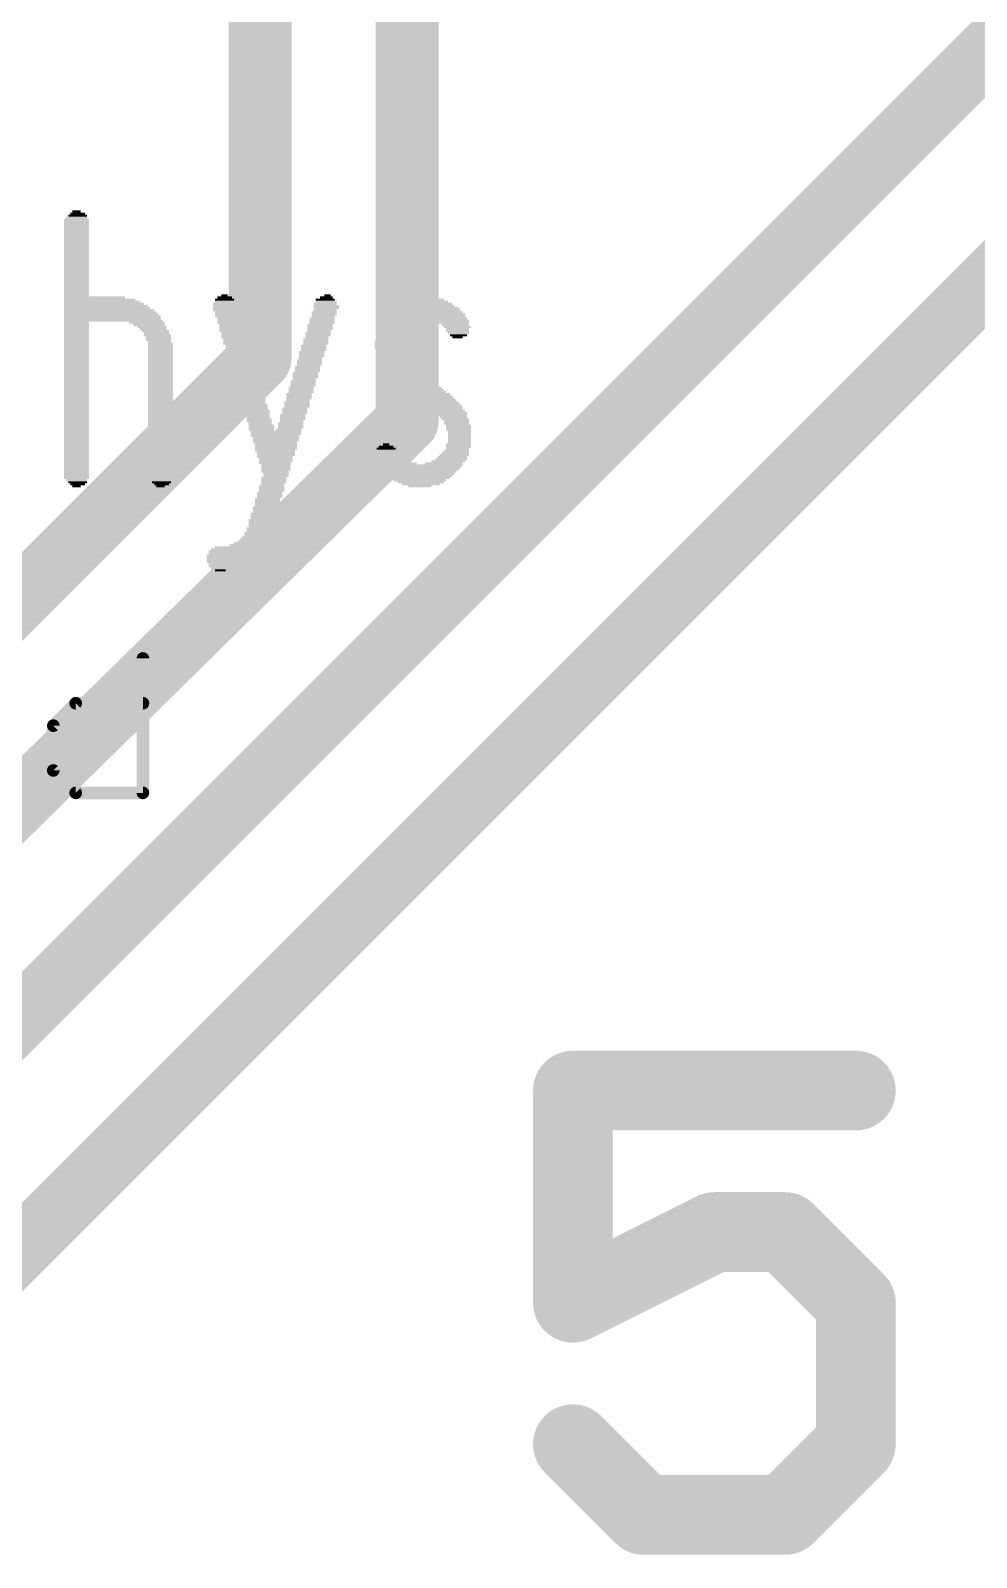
# Model space of a CAD drawing. Extents: x 0 to 124, y 0 to 91.
# Drawn here: x 29.99 to 41.43, y 47.47 to 65.94 of the extents above; entities that cross this region are included whole.
import ezdxf

# ---------------------------------------------------------------- set-up
doc = ezdxf.new("R2010")
doc.units = 0
for name, color, linetype in [('1', 14, 'CONTINUOUS'), ('25', 251, 'CONTINUOUS'), ('51', 4, 'CONTINUOUS')]:
    doc.layers.add(name, color=color, linetype=linetype)

# ---------------------------------------------------------------- blocks, each defined once
blk = doc.blocks.new('RECT')
blk.add_solid([(-0.5, -0.5), (0.5, -0.5), (-0.5, 0.5), (0.5, 0.5)])

msp = doc.modelspace()

# ---------------------------------------------------------------- linework, layer by layer
at = {"layer": '1', "const_width": 0.762}
for points in [[(32.766, 74.295), (32.766, 61.976)], [(47.498, 71.628), (21.336, 45.466)], [(34.544, 69.596), (34.544, 61.214)], [(44.196, 65.532), (23.368, 44.704)], [(32.766, 61.976), (17.78, 46.99)], [(34.544, 61.214), (19.558, 46.482)]]:
    msp.add_lwpolyline(points, dxfattribs=at)
at = {"layer": '1', "const_width": 0.381}
for points in [[(32.9007, 61.8413, 1), (32.6313, 62.1107)], [(32.5755, 61.976, 1), (32.9565, 61.976)], [(34.6775, 61.0781, 1), (34.4105, 61.3499)], [(34.3535, 61.214, 1), (34.7345, 61.214)]]:
    msp.add_lwpolyline(points, format="xyb", dxfattribs=at)
at = {"layer": '51'}
for points, const_width in [([(31.3465, 58.3452), (31.3465, 56.7182)], 0.1524), ([(30.2619, 57.5317), (30.533, 57.8029)], 0.1524), ([(30.533, 57.8029), (31.3465, 57.8029)], 0.1524), ([(30.2619, 56.9894), (30.2619, 57.5317)], 0.1524), ([(30.533, 56.7182), (30.2619, 56.9894)], 0.1524), ([(31.3465, 56.7182), (30.533, 56.7182)], 0.1524), ([(39.9741, 53.1158), (36.5506, 53.1158)], 0.9652), ([(36.5506, 53.1158), (36.5506, 50.5482)], 0.9652), ([(36.5506, 50.5482), (38.2623, 51.4041)], 0.9652), ([(38.2623, 51.4041), (39.1182, 51.4041)], 0.9652), ([(39.1182, 51.4041), (39.9741, 50.5482)], 0.9652), ([(39.9741, 50.5482), (39.9741, 48.8365)], 0.9652), ([(37.4065, 47.9806), (36.5506, 48.8365)], 0.9652), ([(39.9741, 48.8365), (39.1182, 47.9806)], 0.9652), ([(39.1182, 47.9806), (37.4065, 47.9806)], 0.9652)]:
    msp.add_lwpolyline(points, dxfattribs=dict(at, const_width=const_width))
for points, const_width in [([(31.3846, 58.3452, 1), (31.3084, 58.3452)], 0.0762), ([(30.533, 57.841, 1), (30.533, 57.7648)], 0.0762), ([(30.56, 57.7759, 1), (30.5061, 57.8298)], 0.0762), ([(31.3465, 57.7648, 1), (31.3465, 57.841)], 0.0762), ([(30.3, 57.5317, 1), (30.2238, 57.5317)], 0.0762), ([(30.2349, 57.5586, 1), (30.2888, 57.5048)], 0.0762), ([(30.2888, 57.0163, 1), (30.2349, 56.9624)], 0.0762), ([(30.2238, 56.9894, 1), (30.3, 56.9894)], 0.0762), ([(30.533, 56.7563, 1), (30.533, 56.6801)], 0.0762), ([(30.5061, 56.6913, 1), (30.56, 56.7451)], 0.0762), ([(31.3084, 56.7182, 1), (31.3846, 56.7182)], 0.0762), ([(31.3465, 56.6801, 1), (31.3465, 56.7563)], 0.0762), ([(36.5506, 53.3571, 1), (36.5506, 52.8745)], 0.4826), ([(36.7919, 53.1158, 1), (36.3093, 53.1158)], 0.4826), ([(39.9741, 52.8745, 1), (39.9741, 53.3571)], 0.4826), ([(38.2623, 51.6454, 1), (38.2623, 51.1628)], 0.4826), ([(38.3702, 51.1882, 1), (38.1544, 51.6199)], 0.4826), ([(39.2888, 51.5747, 1), (38.9476, 51.2334)], 0.4826), ([(39.1182, 51.1628, 1), (39.1182, 51.6454)], 0.4826), ([(36.4427, 50.764, 1), (36.6585, 50.3324)], 0.4826), ([(40.2154, 50.5482, 1), (39.7328, 50.5482)], 0.4826), ([(39.8034, 50.3776, 1), (40.1447, 50.7188)], 0.4826), ([(36.3093, 50.5482, 1), (36.7919, 50.5482)], 0.4826), ([(36.7212, 49.0071, 1), (36.38, 48.6658)], 0.4826), ([(40.1447, 48.6658, 1), (39.8034, 49.0071)], 0.4826), ([(39.7328, 48.8365, 1), (40.2154, 48.8365)], 0.4826), ([(37.4065, 48.2219, 1), (37.4065, 47.7393)], 0.4826), ([(39.1182, 47.7393, 1), (39.1182, 48.2219)], 0.4826), ([(37.2358, 47.81, 1), (37.5771, 48.1512)], 0.4826), ([(38.9476, 48.1512, 1), (39.2888, 47.81)], 0.4826)]:
    msp.add_lwpolyline(points, format="xyb", dxfattribs=dict(at, const_width=const_width))

# ---------------------------------------------------------------- block references
at = {"layer": '25', "yscale": 0.0254}
for p, xscale in [((30.5435, 63.754), 0.1016), ((30.5435, 63.6524), 0.3048), ((30.5435, 63.627), 0.3048), ((30.5435, 63.6016), 0.3048), ((30.5435, 63.5762), 0.3048), ((30.5435, 63.5508), 0.3048), ((30.5435, 63.6778), 0.254), ((30.5562, 63.7032), 0.2286), ((30.5562, 63.7286), 0.1778), ((30.5435, 63.5254), 0.3048), ((30.5435, 63.5), 0.3048), ((30.5435, 63.4746), 0.3048), ((30.5435, 63.4492), 0.3048), ((30.5435, 63.4238), 0.3048), ((30.5435, 63.3984), 0.3048), ((30.5435, 63.373), 0.3048), ((30.5435, 63.3476), 0.3048), ((30.5435, 63.3222), 0.3048), ((30.5435, 63.2968), 0.3048), ((30.5435, 63.2714), 0.3048), ((30.5435, 63.246), 0.3048), ((30.5435, 63.2206), 0.3048), ((30.5435, 63.1952), 0.3048), ((30.5435, 63.1698), 0.3048), ((30.5435, 63.1444), 0.3048), ((30.5435, 63.119), 0.3048), ((30.5435, 63.0936), 0.3048), ((30.5435, 63.0682), 0.3048), ((30.5435, 63.0428), 0.3048), ((30.5435, 63.0174), 0.3048), ((30.5435, 62.992), 0.3048), ((30.5435, 62.9666), 0.3048), ((30.5435, 62.9412), 0.3048), ((30.5435, 62.9158), 0.3048), ((30.5435, 62.8904), 0.3048), ((30.5435, 62.865), 0.3048), ((30.5435, 62.8396), 0.3048), ((30.5435, 62.8142), 0.3048), ((30.5435, 62.7888), 0.3048), ((30.5435, 62.7634), 0.3048), ((30.5435, 62.738), 0.3048), ((30.7594, 62.7126), 0.7366), ((30.8229, 62.6872), 0.8636), ((30.8483, 62.6618), 0.9144), ((30.8737, 62.6364), 0.9652), ((32.3342, 62.6364), 0.2794), ((32.3342, 62.6872), 0.2286), ((32.3469, 62.6618), 0.254), ((32.3342, 62.7126), 0.1778), ((32.3342, 62.738), 0.0762), ((33.5534, 62.6364), 0.2794), ((33.5534, 62.6872), 0.2286), ((33.5661, 62.6618), 0.254), ((33.5661, 62.7126), 0.1524), ((33.5788, 62.738), 0.0762), ((34.7599, 62.6364), 0.6604), ((34.7599, 62.6618), 0.5588), ((34.7599, 62.6872), 0.4572), ((34.7599, 62.7126), 0.3048), ((30.8991, 62.611), 1.016), ((30.9118, 62.5856), 1.0414), ((30.9372, 62.5602), 1.0922), ((30.9499, 62.5348), 1.1176), ((30.9626, 62.5094), 1.143), ((30.9753, 62.484), 1.1684), ((30.9753, 62.4586), 1.1684), ((32.3469, 62.611), 0.3048), ((32.3469, 62.5856), 0.3048), ((32.3469, 62.5602), 0.3048), ((32.3723, 62.5348), 0.3048), ((32.3723, 62.5094), 0.3048), ((32.3723, 62.484), 0.3048), ((32.385, 62.4586), 0.2794), ((33.5153, 62.4586), 0.3048), ((33.5407, 62.5348), 0.3048), ((33.5407, 62.5094), 0.3048), ((33.528, 62.484), 0.2794), ((33.5661, 62.611), 0.3048), ((33.5661, 62.5856), 0.3048), ((33.5534, 62.5602), 0.2794), ((34.7599, 62.4586), 1.016), ((34.7599, 62.484), 0.9652), ((34.7726, 62.5094), 0.9398), ((34.7726, 62.5348), 0.889), ((34.7726, 62.5602), 0.8382), ((34.7726, 62.5856), 0.7874), ((34.7599, 62.611), 0.7112), ((30.988, 62.4332), 1.1938), ((30.5435, 62.4078), 0.3048), ((30.5435, 62.3824), 0.3048), ((30.5435, 62.357), 0.3048), ((30.5435, 62.3316), 0.3048), ((30.5435, 62.3062), 0.3048), ((30.5435, 62.2808), 0.3048), ((31.3944, 62.4078), 0.4318), ((31.4198, 62.3824), 0.381), ((31.4579, 62.357), 0.3556), ((31.4706, 62.3316), 0.3302), ((31.496, 62.3062), 0.3302), ((31.5087, 62.2808), 0.3048), ((32.3977, 62.4332), 0.3048), ((32.3977, 62.4078), 0.3048), ((32.4104, 62.3824), 0.2794), ((32.4231, 62.357), 0.3048), ((32.4231, 62.3316), 0.3048), ((32.4231, 62.3062), 0.3048), ((32.4485, 62.2808), 0.3048), ((33.4645, 62.2808), 0.3048), ((33.4899, 62.3824), 0.3048), ((33.4899, 62.357), 0.3048), ((33.4899, 62.3316), 0.3048), ((33.4772, 62.3062), 0.2794), ((33.5153, 62.4332), 0.3048), ((33.5153, 62.4078), 0.3048), ((34.3408, 62.3062), 0.3302), ((34.3281, 62.2808), 0.3048), ((34.3789, 62.357), 0.3556), ((34.3662, 62.3316), 0.3302), ((34.417, 62.4078), 0.381), ((34.4043, 62.3824), 0.3556), ((34.4678, 62.4332), 0.4318), ((35.0647, 62.4332), 0.4572), ((35.1028, 62.4078), 0.381), ((35.1282, 62.3824), 0.3302), ((35.1536, 62.357), 0.3302), ((35.1536, 62.3316), 0.2794), ((35.1536, 62.3062), 0.2794), ((35.1663, 62.2808), 0.254), ((30.5435, 62.2554), 0.3048), ((30.5435, 62.23), 0.3048), ((30.5435, 62.2046), 0.3048), ((30.5435, 62.1792), 0.3048), ((30.5435, 62.1538), 0.3048), ((30.5435, 62.1284), 0.3048), ((30.5435, 62.103), 0.3048), ((30.5435, 62.0776), 0.3048), ((31.5214, 62.2554), 0.3302), ((31.5341, 62.23), 0.3048), ((31.5341, 62.2046), 0.3048), ((31.5468, 62.1792), 0.2794), ((31.5595, 62.1538), 0.3048), ((31.5595, 62.1284), 0.3048), ((31.5595, 62.103), 0.3048), ((31.5595, 62.0776), 0.3048), ((32.4485, 62.2554), 0.3048), ((32.4485, 62.23), 0.3048), ((32.4612, 62.2046), 0.2794), ((32.4739, 62.1792), 0.3048), ((32.4739, 62.1538), 0.3048), ((32.4866, 62.1284), 0.2794), ((32.4993, 62.103), 0.3048), ((32.4993, 62.0776), 0.3048), ((33.4137, 62.1284), 0.3048), ((33.4137, 62.103), 0.3048), ((33.4137, 62.0776), 0.3048), ((33.4391, 62.2046), 0.3048), ((33.4391, 62.1792), 0.3048), ((33.4391, 62.1538), 0.3048), ((33.4645, 62.2554), 0.3048), ((33.4518, 62.23), 0.2794), ((34.3027, 62.1792), 0.3048), ((34.3027, 62.1538), 0.3048), ((34.3027, 62.1284), 0.3048), ((34.3027, 62.103), 0.3048), ((34.3281, 62.2554), 0.3048), ((34.3154, 62.23), 0.2794), ((34.3154, 62.2046), 0.2794), ((34.3154, 62.0776), 0.2794), ((35.1663, 62.2554), 0.2032), ((35.1536, 62.23), 0.127), ((30.5435, 62.0522), 0.3048), ((30.5435, 62.0268), 0.3048), ((30.5435, 62.0014), 0.3048), ((30.5435, 61.976), 0.3048), ((30.5435, 61.9506), 0.3048), ((30.5435, 61.9252), 0.3048), ((30.5435, 61.8998), 0.3048), ((31.5595, 62.0522), 0.3048), ((31.5595, 62.0268), 0.3048), ((31.5595, 62.0014), 0.3048), ((31.5595, 61.976), 0.3048), ((31.5595, 61.9506), 0.3048), ((31.5595, 61.9252), 0.3048), ((31.5595, 61.8998), 0.3048), ((32.4993, 62.0522), 0.3048), ((32.5247, 62.0268), 0.3048), ((32.5247, 62.0014), 0.3048), ((32.5247, 61.976), 0.3048), ((32.5374, 61.9506), 0.2794), ((32.5501, 61.9252), 0.3048), ((32.5501, 61.8998), 0.3048), ((33.3629, 61.9506), 0.3048), ((33.3629, 61.9252), 0.3048), ((33.3629, 61.8998), 0.3048), ((33.3883, 62.0522), 0.3048), ((33.3883, 62.0268), 0.3048), ((33.3883, 62.0014), 0.3048), ((33.3756, 61.976), 0.2794), ((34.3154, 62.0522), 0.2794), ((34.3281, 62.0268), 0.3048), ((34.3281, 62.0014), 0.3048), ((34.3281, 61.976), 0.3048), ((34.3535, 61.9506), 0.3048), ((34.3662, 61.9252), 0.3302), ((34.3789, 61.8998), 0.3556), ((30.5435, 61.8744), 0.3048), ((30.5435, 61.849), 0.3048), ((30.5435, 61.8236), 0.3048), ((30.5435, 61.7982), 0.3048), ((30.5435, 61.7728), 0.3048), ((30.5435, 61.7474), 0.3048), ((30.5435, 61.722), 0.3048), ((31.5595, 61.8744), 0.3048), ((31.5595, 61.849), 0.3048), ((31.5595, 61.8236), 0.3048), ((31.5595, 61.7982), 0.3048), ((31.5595, 61.7728), 0.3048), ((31.5595, 61.7474), 0.3048), ((31.5595, 61.722), 0.3048), ((32.5628, 61.8744), 0.2794), ((32.5755, 61.849), 0.3048), ((32.5755, 61.8236), 0.3048), ((32.5755, 61.7982), 0.3048), ((32.6009, 61.7728), 0.3048), ((32.6009, 61.7474), 0.3048), ((32.6009, 61.722), 0.3048), ((33.3121, 61.7982), 0.3048), ((33.3121, 61.7728), 0.3048), ((33.3121, 61.7474), 0.3048), ((33.2994, 61.722), 0.2794), ((33.3375, 61.8744), 0.3048), ((33.3375, 61.849), 0.3048), ((33.3375, 61.8236), 0.3048), ((34.4043, 61.8744), 0.3556), ((34.4297, 61.849), 0.4064), ((34.4551, 61.8236), 0.4064), ((34.4805, 61.7982), 0.4572), ((34.5059, 61.7728), 0.4572), ((34.5313, 61.7474), 0.4572), ((34.5694, 61.722), 0.4826), ((30.5435, 61.6966), 0.3048), ((30.5435, 61.6712), 0.3048), ((30.5435, 61.6458), 0.3048), ((30.5435, 61.6204), 0.3048), ((30.5435, 61.595), 0.3048), ((30.5435, 61.5696), 0.3048), ((30.5435, 61.5442), 0.3048), ((30.5435, 61.5188), 0.3048), ((31.5595, 61.6966), 0.3048), ((31.5595, 61.6712), 0.3048), ((31.5595, 61.6458), 0.3048), ((31.5595, 61.6204), 0.3048), ((31.5595, 61.595), 0.3048), ((31.5595, 61.5696), 0.3048), ((31.5595, 61.5442), 0.3048), ((31.5595, 61.5188), 0.3048), ((32.6136, 61.6966), 0.2794), ((32.6263, 61.6712), 0.3048), ((32.6263, 61.6458), 0.3048), ((32.639, 61.6204), 0.2794), ((32.6517, 61.595), 0.3048), ((32.6517, 61.5696), 0.3048), ((32.6517, 61.5442), 0.3048), ((32.6644, 61.5188), 0.2794), ((33.2359, 61.5442), 0.3048), ((33.2359, 61.5188), 0.3048), ((33.2613, 61.6204), 0.3048), ((33.2613, 61.595), 0.3048), ((33.2613, 61.5696), 0.3048), ((33.2867, 61.6966), 0.3048), ((33.2867, 61.6712), 0.3048), ((33.2867, 61.6458), 0.3048), ((34.5948, 61.6966), 0.4826), ((34.6329, 61.6712), 0.508), ((34.6583, 61.6458), 0.508), ((34.7091, 61.6204), 0.508), ((34.7345, 61.595), 0.508), ((34.7726, 61.5696), 0.4826), ((34.8107, 61.5442), 0.508), ((34.8361, 61.5188), 0.508), ((30.5435, 61.4934), 0.3048), ((30.5435, 61.468), 0.3048), ((30.5435, 61.4426), 0.3048), ((30.5435, 61.4172), 0.3048), ((30.5435, 61.3918), 0.3048), ((30.5435, 61.3664), 0.3048), ((30.5435, 61.341), 0.3048), ((31.5595, 61.4934), 0.3048), ((31.5595, 61.468), 0.3048), ((31.5595, 61.4426), 0.3048), ((31.5595, 61.4172), 0.3048), ((31.5595, 61.3918), 0.3048), ((31.5595, 61.3664), 0.3048), ((31.5595, 61.341), 0.3048), ((32.6771, 61.4934), 0.3048), ((32.6771, 61.468), 0.3048), ((32.6898, 61.4426), 0.2794), ((32.7025, 61.4172), 0.3048), ((32.7025, 61.3918), 0.3048), ((32.7025, 61.3664), 0.3048), ((32.7279, 61.341), 0.3048), ((33.1851, 61.3664), 0.3048), ((33.1851, 61.341), 0.3048), ((33.2105, 61.4426), 0.3048), ((33.2105, 61.4172), 0.3048), ((33.2105, 61.3918), 0.3048), ((33.2359, 61.4934), 0.3048), ((33.2232, 61.468), 0.2794), ((34.8742, 61.4934), 0.4826), ((34.8996, 61.468), 0.4826), ((34.9377, 61.4426), 0.4572), ((34.9631, 61.4172), 0.4572), ((34.9885, 61.3918), 0.4572), ((35.0139, 61.3664), 0.4064), ((35.0393, 61.341), 0.4064), ((30.5435, 61.3156), 0.3048), ((30.5435, 61.2902), 0.3048), ((30.5435, 61.2648), 0.3048), ((30.5435, 61.2394), 0.3048), ((30.5435, 61.214), 0.3048), ((30.5435, 61.1886), 0.3048), ((30.5435, 61.1632), 0.3048), ((31.5595, 61.3156), 0.3048), ((31.5595, 61.2902), 0.3048), ((31.5595, 61.2648), 0.3048), ((31.5595, 61.2394), 0.3048), ((31.5595, 61.214), 0.3048), ((31.5595, 61.1886), 0.3048), ((31.5595, 61.1632), 0.3048), ((32.7279, 61.3156), 0.3048), ((32.7279, 61.2902), 0.3048), ((32.7406, 61.2648), 0.2794), ((32.7533, 61.2394), 0.3048), ((32.7533, 61.214), 0.3048), ((32.766, 61.1886), 0.2794), ((32.7787, 61.1632), 0.3048), ((33.1343, 61.1886), 0.3048), ((33.1343, 61.1632), 0.3048), ((33.1597, 61.2902), 0.3048), ((33.1597, 61.2648), 0.3048), ((33.1597, 61.2394), 0.3048), ((33.147, 61.214), 0.2794), ((33.1851, 61.3156), 0.3048), ((35.0774, 61.3156), 0.381), ((35.0901, 61.2902), 0.3556), ((35.1028, 61.2648), 0.3302), ((35.1282, 61.2394), 0.3302), ((35.1409, 61.214), 0.3048), ((35.1409, 61.1886), 0.3048), ((35.1663, 61.1632), 0.3048), ((30.5435, 61.1378), 0.3048), ((30.5435, 61.1124), 0.3048), ((30.5435, 61.087), 0.3048), ((30.5435, 61.0616), 0.3048), ((30.5435, 61.0362), 0.3048), ((30.5435, 61.0108), 0.3048), ((30.5435, 60.9854), 0.3048), ((31.5595, 61.1378), 0.3048), ((31.5595, 61.1124), 0.3048), ((31.5595, 61.087), 0.3048), ((31.5595, 61.0616), 0.3048), ((31.5595, 61.0362), 0.3048), ((31.5595, 61.0108), 0.3048), ((31.5595, 60.9854), 0.3048), ((32.7787, 61.1378), 0.3048), ((32.7787, 61.1124), 0.3048), ((32.9565, 61.087), 0.6096), ((32.9565, 61.0616), 0.6096), ((32.9438, 61.0362), 0.5842), ((32.9565, 61.0108), 0.5588), ((32.9565, 60.9854), 0.5588), ((33.1089, 61.1124), 0.3048), ((33.1343, 61.1378), 0.3048), ((35.1663, 61.1378), 0.3048), ((35.1663, 61.1124), 0.3048), ((35.179, 61.087), 0.2794), ((35.179, 61.0616), 0.2794), ((35.179, 61.0362), 0.2794), ((35.179, 61.0108), 0.2794), ((35.179, 60.9854), 0.2794), ((30.5435, 60.96), 0.3048), ((30.5435, 60.9346), 0.3048), ((30.5435, 60.9092), 0.3048), ((30.5435, 60.8838), 0.3048), ((30.5435, 60.8584), 0.3048), ((30.5435, 60.833), 0.3048), ((30.5435, 60.8076), 0.3048), ((30.5435, 60.7822), 0.3048), ((31.5595, 60.96), 0.3048), ((31.5595, 60.9346), 0.3048), ((31.5595, 60.9092), 0.3048), ((31.5595, 60.8838), 0.3048), ((31.5595, 60.8584), 0.3048), ((31.5595, 60.833), 0.3048), ((31.5595, 60.8076), 0.3048), ((31.5595, 60.7822), 0.3048), ((32.9438, 60.96), 0.5334), ((32.9565, 60.9346), 0.508), ((32.9565, 60.9092), 0.508), ((32.9565, 60.8838), 0.508), ((32.9438, 60.8584), 0.4826), ((32.9565, 60.833), 0.4572), ((32.9565, 60.8076), 0.4572), ((32.9438, 60.7822), 0.4318), ((34.29, 60.8584), 0.2794), ((34.29, 60.833), 0.2794), ((34.3027, 60.8076), 0.3048), ((34.3154, 60.7822), 0.3302), ((34.29, 60.8838), 0.2286), ((34.29, 60.9092), 0.1778), ((34.29, 60.9346), 0.0762), ((35.0901, 60.7822), 0.3556), ((35.1155, 60.8076), 0.3556), ((35.1282, 60.833), 0.3302), ((35.1409, 60.8584), 0.3048), ((35.1663, 60.9346), 0.3048), ((35.1663, 60.9092), 0.3048), ((35.1536, 60.8838), 0.2794), ((35.179, 60.96), 0.2794), ((30.5435, 60.7568), 0.3048), ((30.5435, 60.7314), 0.3048), ((30.5435, 60.706), 0.3048), ((30.5435, 60.6806), 0.3048), ((30.5435, 60.6552), 0.3048), ((30.5435, 60.6298), 0.3048), ((30.5435, 60.6044), 0.3048), ((31.5595, 60.7568), 0.3048), ((31.5595, 60.7314), 0.3048), ((31.5595, 60.706), 0.3048), ((31.5595, 60.6806), 0.3048), ((31.5595, 60.6552), 0.3048), ((31.5595, 60.6298), 0.3048), ((31.5595, 60.6044), 0.3048), ((32.9565, 60.7568), 0.4064), ((32.9565, 60.7314), 0.4064), ((32.9438, 60.706), 0.381), ((32.9565, 60.6806), 0.3556), ((32.9565, 60.6552), 0.3556), ((32.9565, 60.6298), 0.3556), ((32.9438, 60.6044), 0.3302), ((34.3281, 60.7568), 0.3556), ((34.3535, 60.7314), 0.4064), ((34.417, 60.706), 0.4826), ((34.7091, 60.6806), 1.016), ((34.6964, 60.6552), 0.9906), ((34.6964, 60.6298), 0.9398), ((34.6964, 60.6044), 0.889), ((34.9885, 60.706), 0.4572), ((35.0393, 60.7314), 0.4064), ((35.0774, 60.7568), 0.381), ((30.5435, 60.579), 0.3048), ((30.5435, 60.5536), 0.3048), ((30.5435, 60.5282), 0.3048), ((30.5435, 60.5028), 0.254), ((30.5562, 60.4774), 0.2286), ((30.5562, 60.452), 0.1778), ((30.5435, 60.4266), 0.1016), ((31.5595, 60.579), 0.3048), ((31.5595, 60.5536), 0.3048), ((31.5595, 60.5282), 0.3048), ((31.5595, 60.5028), 0.254), ((31.5722, 60.4774), 0.2286), ((31.5722, 60.452), 0.1778), ((31.5595, 60.4266), 0.1016), ((32.9057, 60.4266), 0.3048), ((32.9311, 60.5282), 0.3048), ((32.9311, 60.5028), 0.3048), ((32.9311, 60.4774), 0.3048), ((32.9184, 60.452), 0.2794), ((32.9565, 60.579), 0.3048), ((32.9565, 60.5536), 0.3048), ((34.6964, 60.579), 0.8382), ((34.6964, 60.5536), 0.7874), ((34.6964, 60.5282), 0.7366), ((34.6964, 60.5028), 0.635), ((34.7091, 60.4774), 0.5588), ((34.7091, 60.452), 0.4572), ((34.6964, 60.4266), 0.2794), ((32.8549, 60.2742), 0.3048), ((32.8549, 60.2488), 0.3048), ((32.8803, 60.3504), 0.3048), ((32.8803, 60.325), 0.3048), ((32.8803, 60.2996), 0.3048), ((32.9057, 60.4012), 0.3048), ((32.9057, 60.3758), 0.3048), ((32.8041, 60.0964), 0.3048), ((32.8041, 60.071), 0.3048), ((32.8041, 60.0456), 0.3048), ((32.8295, 60.1726), 0.3048), ((32.8295, 60.1472), 0.3048), ((32.8295, 60.1218), 0.3048), ((32.8549, 60.2234), 0.3048), ((32.8549, 60.198), 0.3048), ((32.7406, 59.8678), 0.3302), ((32.7533, 59.9186), 0.3048), ((32.7533, 59.8932), 0.3048), ((32.7787, 60.0202), 0.3048), ((32.7787, 59.9948), 0.3048), ((32.7787, 59.9694), 0.3048), ((32.7787, 59.944), 0.3048), ((32.512, 59.69), 0.5842), ((32.6136, 59.7154), 0.4318), ((32.639, 59.7408), 0.381), ((32.6771, 59.7662), 0.3556), ((32.6898, 59.7916), 0.3302), ((32.7152, 59.817), 0.3302), ((32.7279, 59.8424), 0.3048), ((32.4231, 59.5884), 0.6096), ((32.4104, 59.563), 0.5842), ((32.385, 59.5376), 0.5334), ((32.3723, 59.5122), 0.508), ((32.4612, 59.6392), 0.635), ((32.4485, 59.6138), 0.6096), ((32.3596, 59.4868), 0.4318), ((32.4739, 59.6646), 0.6096), ((32.3342, 59.4614), 0.381), ((32.3215, 59.436), 0.3048), ((32.2834, 59.4106), 0.127)]:
    msp.add_blockref('RECT', p, dxfattribs=dict(at, xscale=xscale))

doc.saveas('drawing.dxf')
